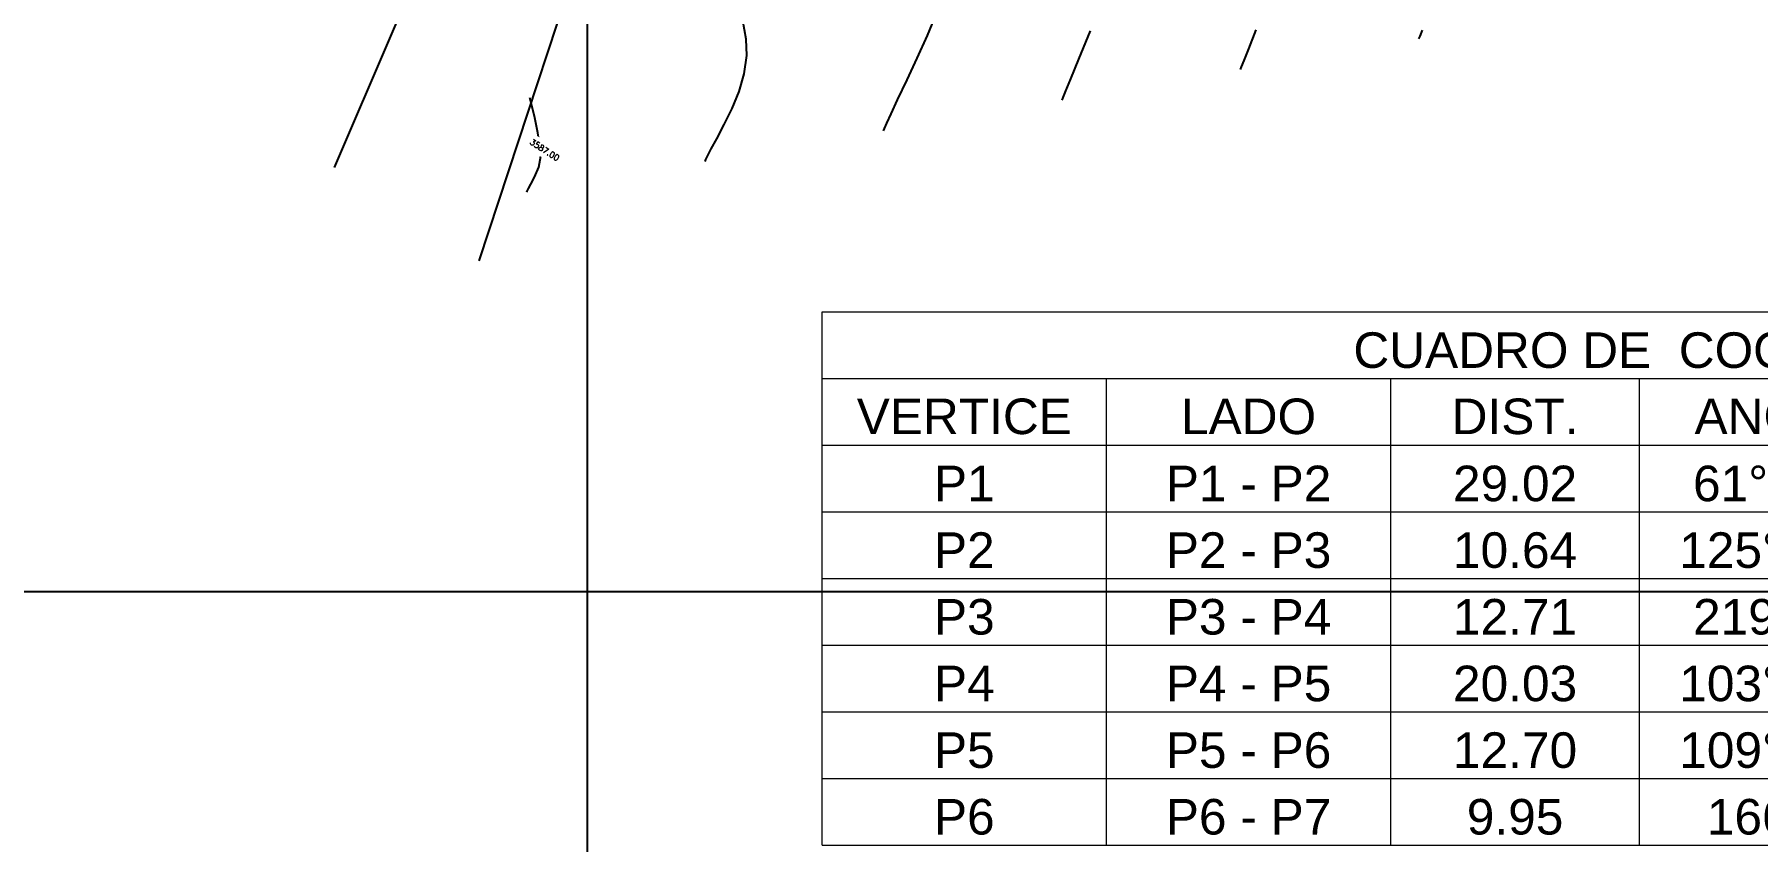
# Model space of a CAD drawing. Header units: millimetres. Extents: x 736950 to 738835, y 8500595 to 8502131.
# Drawn here: x 737976.7 to 738049.4, y 8501189.4 to 8501223.5 of the extents above; entities that cross this region are included whole.
import ezdxf
from ezdxf.enums import TextEntityAlignment as Align

# ---------------------------------------------------------------- set-up
doc = ezdxf.new("R2010")
doc.units = ezdxf.units.MM
for name, color, linetype in [('C-TOPO', 7, 'Continuous'), ('C-TOPO-MINR', 8, 'Continuous'), ('C-TOPO-TEXT', 7, 'Continuous'), ('Cuadricula Coordenadas', 5, 'Continuous')]:
    doc.layers.add(name, color=color, linetype=linetype)
doc.layers.add('CUADROS', color=9, linetype='Continuous', lineweight=20)
doc.layers.add('pista', color=251, linetype='Continuous', lineweight=5)
doc.layers.get('C-TOPO-TEXT').off()
doc.styles.add('CUADROS', font='arial.ttf')
doc.styles.get("Standard").update_dxf_attribs({"font": 'simplex.shx'})

# ---------------------------------------------------------------- blocks, each defined once
blk = doc.blocks.new('CC-Cuerpo')
at = {"layer": 'CUADROS'}
for p, q in [((0, 0), (0, 3.75)), ((0, 3.75), (100, 3.75)), ((16, 0), (16, 3.75)), ((32, 0), (32, 3.75)), ((46, 0), (46, 3.75)), ((0, 0), (100, 0))]:
    blk.add_line(p, q, dxfattribs=at)
at = {"layer": 'CUADROS', "style": 'CUADROS'}
for tag, p in [('V', (8, 0)), ('L', (24, 0)), ('D', (39, 0)), ('ANG', (55, 0)), ('X', (72.5, 0)), ('Y', (90.5, 0))]:
    blk.add_attdef(tag, text='', height=2, dxfattribs=at).set_placement(p, align=Align.BOTTOM_CENTER)
blk = doc.blocks.new('*U73')
at = {"layer": 'C-TOPO-MINR', "color": 4, "linetype": 'Continuous', "lineweight": -3, "insert": (737996.345, 8501223.052, 3587), "char_height": 0.25, "width": 1.49095, "attachment_point": 5, "rotation": 327.42929, "bg_fill": 3, "box_fill_scale": 1.8, "bg_fill_color": 256, "bg_fill_true_color": 13158600, "bg_fill_transparency": 0}
blk.add_mtext('3587.00', dxfattribs=at)

msp = doc.modelspace()

# ---------------------------------------------------------------- linework, layer by layer
at = {"flags": 128}
for points, elevation in [([(738030.84, 8501276.577), (738006.887, 8501273.187), (738002.532, 8501268.867), (738000.245, 8501266.297), (737999.531, 8501260.587), (738000.96, 8501250.452), (738001.243, 8501245.695), (737989.309, 8501217.889)], 3580.605), ([(737995.429, 8501213.942), (738000.789, 8501230.209)], 3587.51)]:
    msp.add_lwpolyline(points, dxfattribs=dict(at, elevation=elevation))
at = {"layer": 'C-TOPO', "color": 120, "linetype": 'Continuous', "lineweight": -3}
for p, q in [((738006.694, 8501223.291, 3586), (738006.552, 8501224.089, 3586)), ((738006.726, 8501222.614, 3586), (738006.694, 8501223.291, 3586)), ((738020.735, 8501222.448, 3584), (738021.231, 8501223.65, 3584)), ((738027.913, 8501222.89, 3583), (738028.233, 8501223.691, 3583)), ((738035.098, 8501223.306, 3582), (738035.144, 8501223.423, 3582)), ((738035.144, 8501223.423, 3582), (738035.249, 8501223.68, 3582)), ((738006.616, 8501221.839, 3586), (738006.726, 8501222.614, 3586)), ((738020.398, 8501221.626, 3584), (738020.735, 8501222.448, 3584)), ((738027.611, 8501222.128, 3583), (738027.717, 8501222.398, 3583)), ((738027.717, 8501222.398, 3583), (738027.913, 8501222.89, 3583)), ((738006.396, 8501221.085, 3586), (738006.616, 8501221.839, 3586)), ((738020.191, 8501221.117, 3584), (738020.398, 8501221.626, 3584)), ((738027.565, 8501222.013, 3583), (738027.611, 8501222.128, 3583)), ((737997.758, 8501220.054, 3587), (737997.566, 8501220.815, 3587)), ((738006.103, 8501220.367, 3586), (738006.396, 8501221.085, 3586)), ((738020.033, 8501220.72, 3584), (738020.08, 8501220.839, 3584)), ((738020.08, 8501220.839, 3584), (738020.191, 8501221.117, 3584)), ((738005.776, 8501219.699, 3586), (738006.103, 8501220.367, 3586)), ((737997.909, 8501219.338, 3587), (737997.758, 8501220.054, 3587)), ((738005.453, 8501219.095, 3586), (738005.776, 8501219.699, 3586)), ((737998.004, 8501218.745, 3587), (737997.909, 8501219.338, 3587)), ((737998.029, 8501218.354, 3587), (737998.004, 8501218.745, 3587)), ((738005.078, 8501218.383, 3586), (738005.222, 8501218.667, 3586)), ((738005.222, 8501218.667, 3586), (738005.453, 8501219.095, 3586)), ((737997.764, 8501217.48, 3587), (737997.939, 8501217.901, 3587)), ((737997.939, 8501217.901, 3587), (737998.029, 8501218.354, 3587)), ((738004.968, 8501218.134, 3586), (738005, 8501218.213, 3586)), ((738005, 8501218.213, 3586), (738005.078, 8501218.383, 3586)), ((737997.508, 8501216.996, 3587), (737997.61, 8501217.185, 3587)), ((737997.61, 8501217.185, 3587), (737997.764, 8501217.48, 3587)), ((737997.436, 8501216.841, 3587), (737997.456, 8501216.889, 3587)), ((737997.456, 8501216.889, 3587), (737997.508, 8501216.996, 3587))]:
    msp.add_line(p, q, dxfattribs=at)
at = {"layer": 'C-TOPO', "color": 3, "linetype": 'Continuous', "lineweight": -3}
for p, q in [((738014.353, 8501223.451, 3585), (738014.748, 8501224.402, 3585)), ((738013.924, 8501222.499, 3585), (738014.353, 8501223.451, 3585)), ((738013.494, 8501221.583, 3585), (738013.924, 8501222.499, 3585)), ((738013.092, 8501220.741, 3585), (738013.494, 8501221.583, 3585)), ((738012.638, 8501219.757, 3585), (738012.813, 8501220.145, 3585)), ((738012.813, 8501220.145, 3585), (738013.092, 8501220.741, 3585)), ((738012.5, 8501219.427, 3585), (738012.542, 8501219.53, 3585)), ((738012.542, 8501219.53, 3585), (738012.638, 8501219.757, 3585))]:
    msp.add_line(p, q, dxfattribs=at)
at = {"layer": 'Cuadricula Coordenadas', "color": 8}
for p, q in [((738000, 8500595.507), (738000, 8502130.641)), ((736950.226, 8501200), (738552.898, 8501200))]:
    msp.add_line(p, q, dxfattribs=at)
at = {"layer": 'CUADROS'}
for p, q in [((738009.907, 8501206.166), (738009.907, 8501211.791)), ((738009.907, 8501211.791), (738084.907, 8501211.791)), ((738009.907, 8501208.978), (738084.907, 8501208.978)), ((738021.907, 8501206.166), (738021.907, 8501208.978)), ((738033.907, 8501206.166), (738033.907, 8501208.978)), ((738044.407, 8501206.166), (738044.407, 8501208.978)), ((738009.907, 8501206.166), (738084.907, 8501206.166))]:
    msp.add_line(p, q, dxfattribs=at)

# ---------------------------------------------------------------- block references
ref = msp.add_blockref('CC-Cuerpo', (738009.907, 8501203.353), dxfattribs=dict(at, xscale=0.75, yscale=0.75, zscale=0.75))
ref.add_attrib('V', 'P1', dxfattribs={"height": 1.5, "style": 'CUADROS'}).set_placement((738015.907, 8501203.353), align=Align.BOTTOM_CENTER)
ref.add_attrib('L', 'P1 - P2', dxfattribs={"height": 1.5, "style": 'CUADROS'}).set_placement((738027.907, 8501203.353), align=Align.BOTTOM_CENTER)
ref.add_attrib('D', '29.02', dxfattribs={"height": 1.5, "style": 'CUADROS'}).set_placement((738039.157, 8501203.353), align=Align.BOTTOM_CENTER)
ref.add_attrib('ANG', '61°24\'12"', dxfattribs={"height": 1.5, "style": 'CUADROS'}).set_placement((738051.157, 8501203.353), align=Align.BOTTOM_CENTER)
ref = msp.add_blockref('CC-Cuerpo', (738009.907, 8501200.541), dxfattribs=dict(at, xscale=0.75, yscale=0.75, zscale=0.75))
ref.add_attrib('V', 'P2', dxfattribs={"height": 1.5, "style": 'CUADROS'}).set_placement((738015.907, 8501200.541), align=Align.BOTTOM_CENTER)
ref.add_attrib('L', 'P2 - P3', dxfattribs={"height": 1.5, "style": 'CUADROS'}).set_placement((738027.907, 8501200.541), align=Align.BOTTOM_CENTER)
ref.add_attrib('D', '10.64', dxfattribs={"height": 1.5, "style": 'CUADROS'}).set_placement((738039.157, 8501200.541), align=Align.BOTTOM_CENTER)
ref.add_attrib('ANG', '125°18\'17"', dxfattribs={"height": 1.5, "style": 'CUADROS'}).set_placement((738051.157, 8501200.541), align=Align.BOTTOM_CENTER)
ref = msp.add_blockref('CC-Cuerpo', (738009.907, 8501197.728), dxfattribs=dict(at, xscale=0.75, yscale=0.75, zscale=0.75))
ref.add_attrib('V', 'P3', dxfattribs={"height": 1.5, "style": 'CUADROS'}).set_placement((738015.907, 8501197.728), align=Align.BOTTOM_CENTER)
ref.add_attrib('L', 'P3 - P4', dxfattribs={"height": 1.5, "style": 'CUADROS'}).set_placement((738027.907, 8501197.728), align=Align.BOTTOM_CENTER)
ref.add_attrib('D', '12.71', dxfattribs={"height": 1.5, "style": 'CUADROS'}).set_placement((738039.157, 8501197.728), align=Align.BOTTOM_CENTER)
ref.add_attrib('ANG', '219°59\'2"', dxfattribs={"height": 1.5, "style": 'CUADROS'}).set_placement((738051.157, 8501197.728), align=Align.BOTTOM_CENTER)
ref = msp.add_blockref('CC-Cuerpo', (738009.907, 8501194.916), dxfattribs=dict(at, xscale=0.75, yscale=0.75, zscale=0.75))
ref.add_attrib('V', 'P4', dxfattribs={"height": 1.5, "style": 'CUADROS'}).set_placement((738015.907, 8501194.916), align=Align.BOTTOM_CENTER)
ref.add_attrib('L', 'P4 - P5', dxfattribs={"height": 1.5, "style": 'CUADROS'}).set_placement((738027.907, 8501194.916), align=Align.BOTTOM_CENTER)
ref.add_attrib('D', '20.03', dxfattribs={"height": 1.5, "style": 'CUADROS'}).set_placement((738039.157, 8501194.916), align=Align.BOTTOM_CENTER)
ref.add_attrib('ANG', '103°51\'44"', dxfattribs={"height": 1.5, "style": 'CUADROS'}).set_placement((738051.157, 8501194.916), align=Align.BOTTOM_CENTER)
ref = msp.add_blockref('CC-Cuerpo', (738009.907, 8501192.103), dxfattribs=dict(at, xscale=0.75, yscale=0.75, zscale=0.75))
ref.add_attrib('V', 'P5', dxfattribs={"height": 1.5, "style": 'CUADROS'}).set_placement((738015.907, 8501192.103), align=Align.BOTTOM_CENTER)
ref.add_attrib('L', 'P5 - P6', dxfattribs={"height": 1.5, "style": 'CUADROS'}).set_placement((738027.907, 8501192.103), align=Align.BOTTOM_CENTER)
ref.add_attrib('D', '12.70', dxfattribs={"height": 1.5, "style": 'CUADROS'}).set_placement((738039.157, 8501192.103), align=Align.BOTTOM_CENTER)
ref.add_attrib('ANG', '109°24\'48"', dxfattribs={"height": 1.5, "style": 'CUADROS'}).set_placement((738051.157, 8501192.103), align=Align.BOTTOM_CENTER)
ref = msp.add_blockref('CC-Cuerpo', (738009.907, 8501189.291), dxfattribs=dict(at, xscale=0.75, yscale=0.75, zscale=0.75))
ref.add_attrib('V', 'P6', dxfattribs={"height": 1.5, "style": 'CUADROS'}).set_placement((738015.907, 8501189.291), align=Align.BOTTOM_CENTER)
ref.add_attrib('L', 'P6 - P7', dxfattribs={"height": 1.5, "style": 'CUADROS'}).set_placement((738027.907, 8501189.291), align=Align.BOTTOM_CENTER)
ref.add_attrib('D', '9.95', dxfattribs={"height": 1.5, "style": 'CUADROS'}).set_placement((738039.157, 8501189.291), align=Align.BOTTOM_CENTER)
ref.add_attrib('ANG', '166°5\'6"', dxfattribs={"height": 1.5, "style": 'CUADROS'}).set_placement((738051.157, 8501189.291), align=Align.BOTTOM_CENTER)

# ---------------------------------------------------------------- texts
at = {"layer": 'CUADROS', "style": 'CUADROS'}
msp.add_text('CUADRO DE  COORDENADAS', height=1.5, dxfattribs=at).set_placement((738047.407, 8501208.978), align=Align.BOTTOM_CENTER)
for s, p in [('VERTICE', (738015.907, 8501206.634)), ('LADO', (738027.907, 8501206.634)), ('DIST.', (738039.157, 8501206.634)), ('ANGULO', (738051.157, 8501206.634))]:
    msp.add_text(s, height=1.5, dxfattribs=at).set_placement(p, align=Align.CENTER)

# ---------------------------------------------------------------- next in the draw order: block references
at = {"layer": 'C-TOPO-TEXT', "color": 7, "linetype": 'Continuous', "lineweight": -3}
msp.add_blockref('*U73', (1.848, -4.428), dxfattribs=at)

# ---------------------------------------------------------------- next in the draw order: hatches: boundary and pattern name
at = {"layer": 'pista'}
h = msp.add_hatch(dxfattribs=at)
h.set_pattern_fill('HONEY', color=256, scale=3, angle=9.94992, style=0)
h.set_pattern_definition([(9.949916506, (1479841.21073, -18.49207), (0.497925219565, 0.41706771009), [0.375, -0.75]), (129.949916506, (1479841.21073, -18.49207), (-0.610153841818, 0.222682034283), [0.375, -0.75]), (69.949916506, (1479841.21073, -18.49207), (-0.112228622254, 0.639749744373), [-0.75, 0.375])])
h.paths.add_polyline_path([(737744.8, 8501250.924), (737743.475, 8501250.754), (737756.466, 8501242.027), (737763.574, 8501242.007), (737770.003, 8501243.455), (737769.847, 8501244.343), (737763.475, 8501242.907), (737756.741, 8501242.926)])
h.paths.add_polyline_path([(737794.281, 8501256.017), (737809.782, 8501263.71), (737823.392, 8501273.484), (737837.079, 8501280.558), (737851.553, 8501285.778), (737870.851, 8501293.05, -0.997685), (737871.009, 8501292.634), (737865.275, 8501289.582, 0.784506), (737866.154, 8501286.122), (737883.259, 8501291.348), (737897.419, 8501296.517), (737903.298, 8501301.441, -0.551215), (737904.122, 8501301.177), (737906.856, 8501297.982, 0.561896), (737910.274, 8501298.536), (737914.221, 8501308.559), (737925.641, 8501300.727, 0.34019), (737928.702, 8501300.894), (737936.917, 8501306.117, -0.358727), (737938.172, 8501305.963), (737943.173, 8501301.051, 0.341707), (737946.056, 8501300.71), (737955.878, 8501307.073), (737971.832, 8501314.465), (737988.568, 8501323.411), (738023.138, 8501336.283), (738044.425, 8501357.728), (738061.446, 8501362.208), (738078.909, 8501363.07), (738112.1, 8501372.052), (738118.656, 8501373.365), (738128.349, 8501376.977), (738155.225, 8501366.826), (738176.617, 8501363.544), (738193.805, 8501353.329), (738204.731, 8501340.877), (738207.705, 8501335.752), (738214.357, 8501331.743), (738229.928, 8501313.375), (738233.56, 8501308.187), (738234.539, 8501308.358), (738230.642, 8501313.925), (738214.948, 8501332.438), (738208.368, 8501336.403), (738205.466, 8501341.405), (738194.388, 8501354.029), (738176.926, 8501364.407), (738155.455, 8501367.701), (738128.351, 8501377.938), (738118.409, 8501374.234), (738111.894, 8501372.928), (738078.767, 8501363.964), (738061.307, 8501363.103), (738043.959, 8501358.536), (738022.638, 8501337.057), (737988.197, 8501324.233), (737971.43, 8501315.271), (737955.442, 8501307.863), (737945.581, 8501301.475, -0.339143), (737943.804, 8501301.693), (737938.812, 8501306.596, 0.356008), (737936.434, 8501306.877), (737928.159, 8501301.615, -0.35022), (737926.15, 8501301.469), (737914.513, 8501309.45, 0.430207), (737913.433, 8501309.015), (737909.451, 8501298.902, -0.570401), (737907.54, 8501298.567), (737904.906, 8501301.645, 0.493145), (737902.72, 8501302.131), (737896.962, 8501297.308), (737882.973, 8501292.202), (737866.037, 8501287.027, -0.738472), (737865.698, 8501288.787), (737871.511, 8501291.882, 0.911959), (737870.534, 8501293.892), (737851.242, 8501286.623), (737836.718, 8501281.384), (737822.92, 8501274.253), (737809.316, 8501264.484), (737793.82, 8501256.793), (737778.988, 8501246.402), (737769.847, 8501244.343), (737770.003, 8501243.455), (737779.359, 8501245.563)])
h.paths.add_polyline_path([(738260.518, 8501271.252), (738234.539, 8501308.358), (738233.56, 8501308.187), (738259.69, 8501270.866), (738269.375, 8501234.589), (738274.506, 8501215.583), (738279.798, 8501189.602), (738280.709, 8501189.641), (738275.382, 8501215.79), (738270.244, 8501234.823)])

doc.saveas('drawing.dxf')
